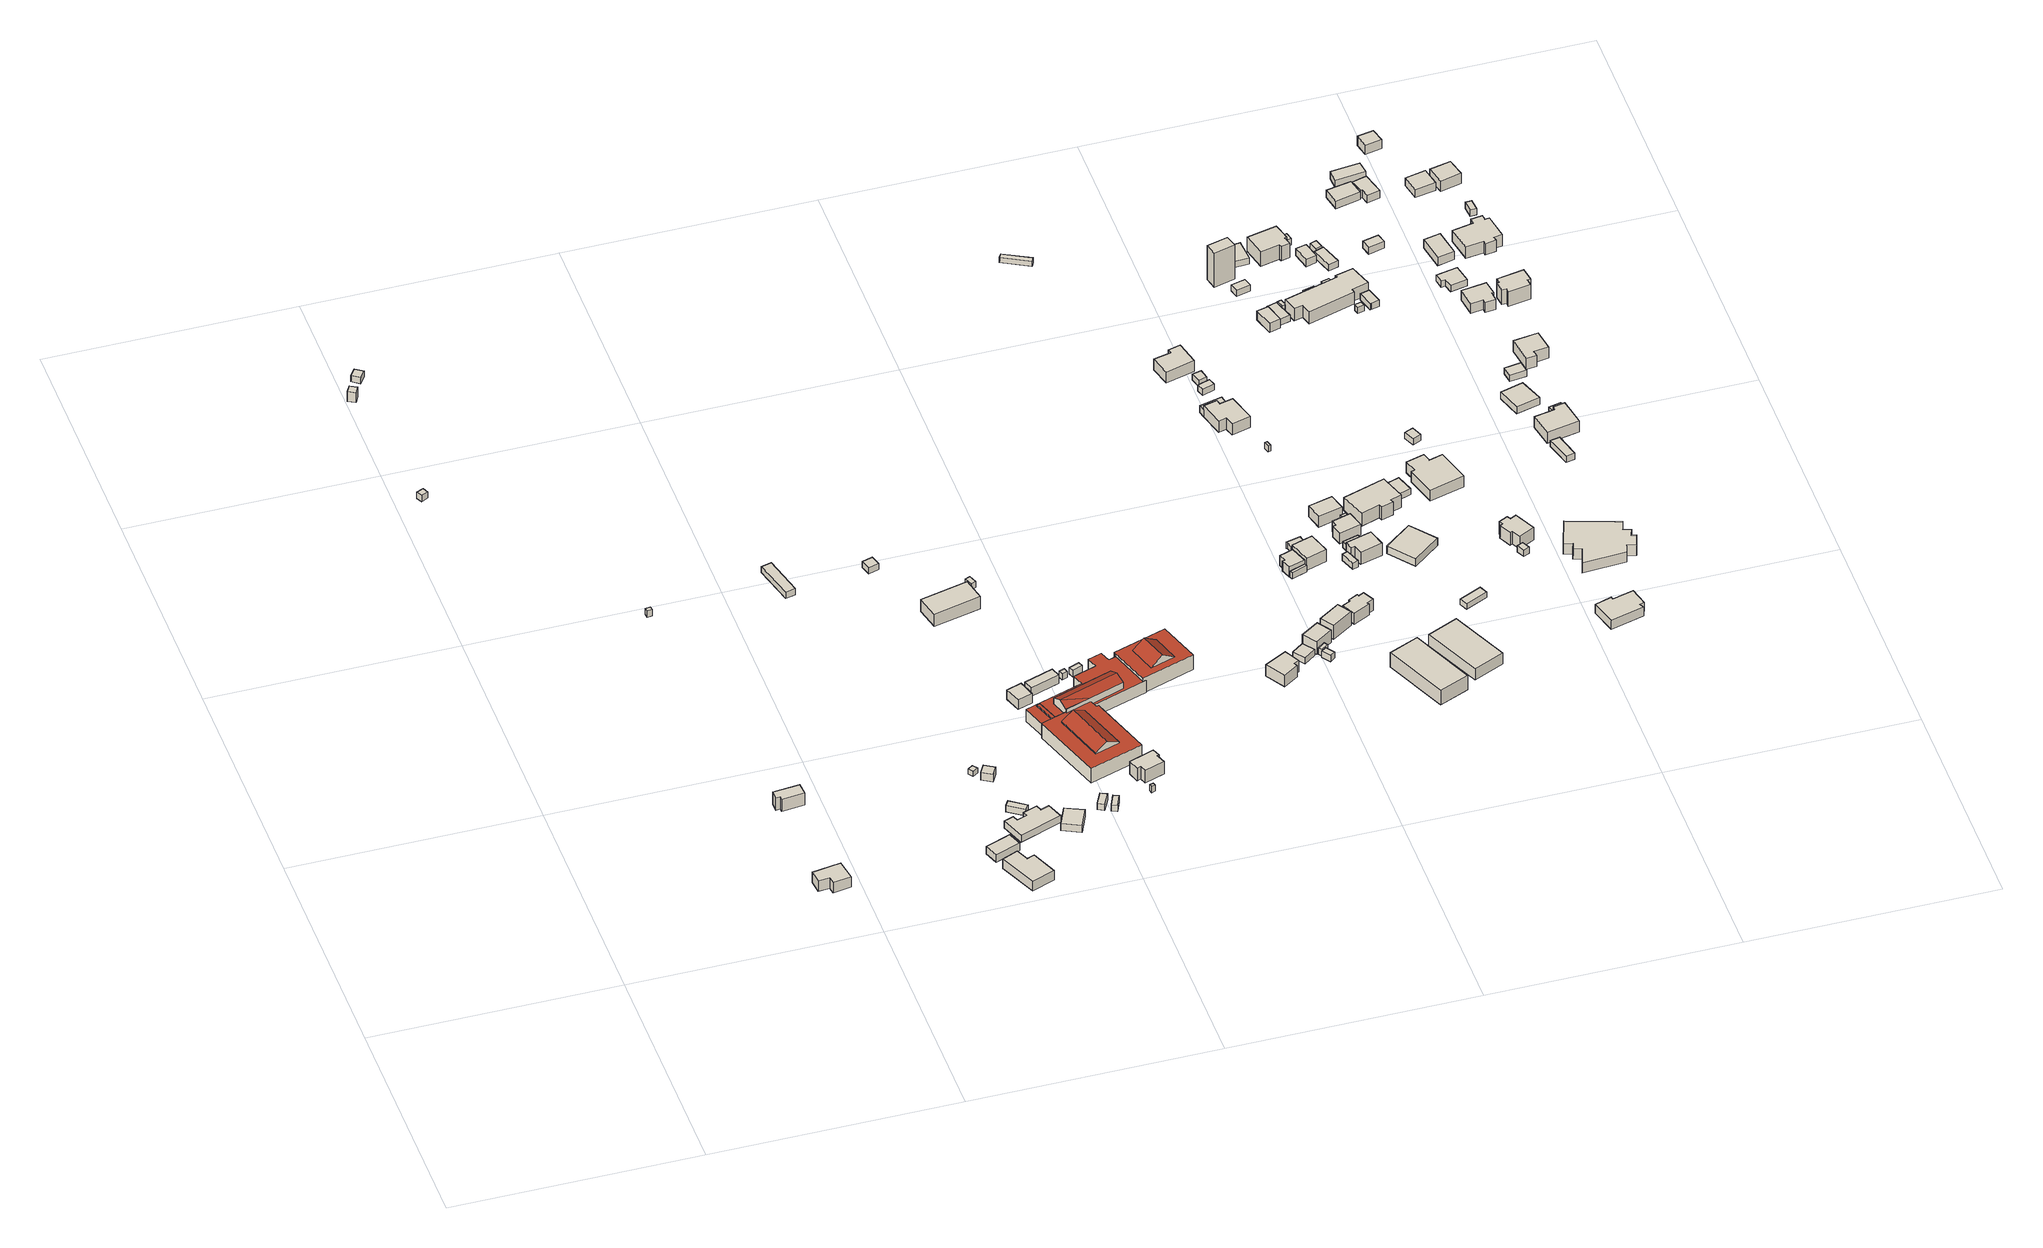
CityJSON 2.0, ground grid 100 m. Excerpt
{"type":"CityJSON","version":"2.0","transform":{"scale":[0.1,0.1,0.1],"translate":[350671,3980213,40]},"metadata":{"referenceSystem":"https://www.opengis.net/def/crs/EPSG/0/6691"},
"CityObjects":{
"building1":{"type":"Building","attributes":{"measuredHeight":3},"geometry":[{"type":"Solid","lod":"1","boundaries":[[[[0,1,2,3]],[[2,4,5,3]],[[1,6,4,2]],[[0,7,6,1]],[[3,5,7,0]],[[4,6,7,5]]]]}]},
"building2":{"type":"Building","attributes":{"measuredHeight":7.1},"geometry":[{"type":"Solid","lod":"1","boundaries":[[[[8,9,10,11,12,13]],[[12,14,15,13]],[[11,16,14,12]],[[10,17,16,11]],[[9,18,17,10]],[[8,19,18,9]],[[13,15,19,8]],[[14,16,17,18,19,15]]]]}]},
"building3":{"type":"Building","attributes":{"measuredHeight":4.9},"geometry":[{"type":"Solid","lod":"1","boundaries":[[[[20,21,22,23]],[[22,24,25,23]],[[21,26,24,22]],[[20,27,26,21]],[[23,25,27,20]],[[24,26,27,25]]]]}]},
"building4":{"type":"Building","attributes":{"measuredHeight":7},"geometry":[{"type":"Solid","lod":"1","boundaries":[[[[28,29,30,31,32,33]],[[32,34,35,33]],[[31,36,34,32]],[[30,37,36,31]],[[29,38,37,30]],[[28,39,38,29]],[[33,35,39,28]],[[34,36,37,38,39,35]]]]}]},
"building5":{"type":"Building","attributes":{"measuredHeight":3},"geometry":[{"type":"Solid","lod":"1","boundaries":[[[[40,41,42,43]],[[42,44,45,43]],[[41,46,44,42]],[[40,47,46,41]],[[43,45,47,40]],[[44,46,47,45]]]]}]},
"building6":{"type":"Building","attributes":{"measuredHeight":3},"geometry":[{"type":"Solid","lod":"1","boundaries":[[[[48,49,50,51]],[[50,52,53,51]],[[49,54,52,50]],[[48,55,54,49]],[[51,53,55,48]],[[52,54,55,53]]]]}]},
"building7":{"type":"Building","attributes":{"measuredHeight":4.5},"geometry":[{"type":"Solid","lod":"1","boundaries":[[[[56,57,58,59]],[[58,60,61,59]],[[57,62,60,58]],[[56,63,62,57]],[[59,61,63,56]],[[60,62,63,61]]]]}]},
"building8":{"type":"Building","attributes":{"measuredHeight":6.3},"geometry":[{"type":"Solid","lod":"1","boundaries":[[[[64,65,66,67,68,69]],[[68,70,71,69]],[[67,72,70,68]],[[66,73,72,67]],[[65,74,73,66]],[[64,75,74,65]],[[69,71,75,64]],[[70,72,73,74,75,71]]]]}]},
"building9":{"type":"Building","attributes":{"measuredHeight":2.6},"geometry":[{"type":"Solid","lod":"1","boundaries":[[[[76,77,78,79]],[[78,80,81,79]],[[77,82,80,78]],[[76,83,82,77]],[[79,81,83,76]],[[80,82,83,81]]]]}]},
"building10":{"type":"Building","attributes":{"measuredHeight":3},"geometry":[{"type":"Solid","lod":"1","boundaries":[[[[84,85,86,87]],[[86,88,89,87]],[[85,90,88,86]],[[84,91,90,85]],[[87,89,91,84]],[[88,90,91,89]]]]}]},
"building11":{"type":"Building","attributes":{"measuredHeight":4.1},"geometry":[{"type":"Solid","lod":"1","boundaries":[[[[92,93,94,95,96,97,98,99,100,101]],[[100,102,103,101]],[[99,104,102,100]],[[98,105,104,99]],[[97,106,105,98]],[[96,107,106,97]],[[95,108,107,96]],[[94,109,108,95]],[[93,110,109,94]],[[92,111,110,93]],[[101,103,111,92]],[[102,104,105,106,107,108,109,110,111,103]]]]}]},
"building12":{"type":"Building","attributes":{"measuredHeight":3},"geometry":[{"type":"Solid","lod":"1","boundaries":[[[[112,113,114,115]],[[114,116,117,115]],[[113,118,116,114]],[[112,119,118,113]],[[115,117,119,112]],[[116,118,119,117]]]]}]},
"building13":{"type":"Building","attributes":{"measuredHeight":3.8},"geometry":[{"type":"Solid","lod":"1","boundaries":[[[[120,121,122,123]],[[122,124,125,123]],[[121,126,124,122]],[[120,127,126,121]],[[123,125,127,120]],[[124,126,127,125]]]]}]},
"building14":{"type":"Building","attributes":{"measuredHeight":3.5},"geometry":[{"type":"Solid","lod":"1","boundaries":[[[[128,129,130,131]],[[130,132,133,131]],[[129,134,132,130]],[[128,135,134,129]],[[131,133,135,128]],[[132,134,135,133]]]]}]},
"building15":{"type":"Building","attributes":{"measuredHeight":3},"geometry":[{"type":"Solid","lod":"1","boundaries":[[[[136,137,138,139]],[[138,140,141,139]],[[137,142,140,138]],[[136,143,142,137]],[[139,141,143,136]],[[140,142,143,141]]]]}]},
"building16":{"type":"Building","attributes":{"measuredHeight":3},"geometry":[{"type":"Solid","lod":"1","boundaries":[[[[144,145,146,147]],[[146,148,149,147]],[[145,150,148,146]],[[144,151,150,145]],[[147,149,151,144]],[[148,150,151,149]]]]}]},
"building17":{"type":"Building","attributes":{"measuredHeight":3},"geometry":[{"type":"Solid","lod":"1","boundaries":[[[[152,153,154,155]],[[154,156,157,155]],[[153,158,156,154]],[[152,159,158,153]],[[155,157,159,152]],[[156,158,159,157]]]]}]},
"building18":{"type":"Building","attributes":{"measuredHeight":4.5},"geometry":[{"type":"Solid","lod":"1","boundaries":[[[[160,161,162,163]],[[162,164,165,163]],[[161,166,164,162]],[[160,167,166,161]],[[163,165,167,160]],[[164,166,167,165]]]]}]},
"building19":{"type":"Building","attributes":{"measuredHeight":8},"geometry":[{"type":"Solid","lod":"1","boundaries":[[[[168,169,170,171]],[[170,172,173,171]],[[169,174,172,170]],[[168,175,174,169]],[[171,173,175,168]],[[172,174,175,173]]]]}]},
"building20":{"type":"Building","attributes":{"measuredHeight":4.3},"geometry":[{"type":"Solid","lod":"1","boundaries":[[[[176,177,178,179]],[[178,180,181,179]],[[177,182,180,178]],[[176,183,182,177]],[[179,181,183,176]],[[180,182,183,181]]]]}]},
"building21":{"type":"Building","attributes":{"measuredHeight":3},"geometry":[{"type":"Solid","lod":"1","boundaries":[[[[184,185,186,187]],[[186,188,189,187]],[[185,190,188,186]],[[184,191,190,185]],[[187,189,191,184]],[[188,190,191,189]]]]}]},
"building22":{"type":"Building","attributes":{"measuredHeight":7.4},"geometry":[{"type":"Solid","lod":"1","boundaries":[[[[192,193,194,195,196,197,198,199]],[[198,200,201,199]],[[197,202,200,198]],[[196,203,202,197]],[[195,204,203,196]],[[194,205,204,195]],[[193,206,205,194]],[[192,207,206,193]],[[199,201,207,192]],[[200,202,203,204,205,206,207,201]]]]}]},
"building23":{"type":"Building","attributes":{"measuredHeight":3},"geometry":[{"type":"Solid","lod":"1","boundaries":[[[[208,209,210,211]],[[210,212,213,211]],[[209,214,212,210]],[[208,215,214,209]],[[211,213,215,208]],[[212,214,215,213]]]]}]},
"building24":{"type":"Building","attributes":{"measuredHeight":3},"geometry":[{"type":"Solid","lod":"1","boundaries":[[[[216,217,218,219]],[[218,220,221,219]],[[217,222,220,218]],[[216,223,222,217]],[[219,221,223,216]],[[220,222,223,221]]]]}]},
"building25":{"type":"Building","attributes":{"name":"歴史民俗資料館","measuredHeight":10.7},"geometry":[{"type":"Solid","lod":"2","boundaries":[[[[224,225,226,227,228,229,230,231,232,233,234,235,236,237,238,239,240,241,242,243]],[[244,245,246]],[[247,248,245,244]],[[249,250,245,248]],[[244,246,251]],[[252,253,254,255,256,257,258,259,260,261],[262,263,264,265]],[[266,267,268,269]],[[270,267,266,271]],[[272,273,274,275],[276,277,278,279]],[[280,281,279,278]],[[276,281,280,277]],[[282,283,284,285]],[[286,287,288,289,290,291,292,293,294,295,296,297,298,299,300,301,302,303,304,305,306,307]],[[246,245,250,287,286,258]],[[247,244,251,257,256,290,289]],[[269,268,265,264]],[[263,271,266,269,264]],[[239,238,261,260]],[[238,237,252,261]],[[276,279,281]],[[273,295,294,274]],[[274,294,293,232,231,275]],[[304,283,282,305]],[[234,233,292,291]],[[225,224,299,298]],[[243,242,301,300]],[[241,240,303,302]],[[246,258,257,251]],[[289,288,249,248,247]],[[287,250,249,288]],[[270,271,263,262]],[[265,268,267,270,262]],[[236,235,254,253]],[[234,291,255,254,235]],[[290,256,255,291]],[[304,303,259,258,286,307,284,283]],[[240,239,260,259,303]],[[237,236,253,252]],[[278,277,280]],[[228,295,273,229]],[[231,230,272,275]],[[230,229,273,272]],[[306,285,284,307]],[[305,282,285,306]],[[233,232,293,292]],[[228,227,296,295]],[[227,226,297,296]],[[226,225,298,297]],[[224,243,300,299]],[[242,241,302,301]]]],"semantics":{"surfaces":[{"type":"GroundSurface"},{"type":"RoofSurface"},{"type":"WallSurface"}],"values":[[0,1,1,1,1,1,1,1,1,1,1,1,1,2,2,2,2,2,2,2,2,2,2,2,2,2,2,2,2,2,2,2,2,2,2,2,2,2,2,2,2,2,2,2,2,2,2,2,2,2]]}}]},
"building26":{"type":"Building","attributes":{"measuredHeight":3},"geometry":[{"type":"Solid","lod":"1","boundaries":[[[[308,309,310,311]],[[310,312,313,311]],[[309,314,312,310]],[[308,315,314,309]],[[311,313,315,308]],[[312,314,315,313]]]]}]},
"building27":{"type":"Building","attributes":{"measuredHeight":7.8},"geometry":[{"type":"Solid","lod":"1","boundaries":[[[[316,317,318,319,320,321]],[[320,322,323,321]],[[319,324,322,320]],[[318,325,324,319]],[[317,326,325,318]],[[316,327,326,317]],[[321,323,327,316]],[[322,324,325,326,327,323]]]]}]},
"building28":{"type":"Building","attributes":{"measuredHeight":3},"geometry":[{"type":"Solid","lod":"1","boundaries":[[[[328,329,330,331]],[[330,332,333,331]],[[329,334,332,330]],[[328,335,334,329]],[[331,333,335,328]],[[332,334,335,333]]]]}]},
"building29":{"type":"Building","attributes":{"measuredHeight":3},"geometry":[{"type":"Solid","lod":"1","boundaries":[[[[336,337,338,339]],[[338,340,341,339]],[[337,342,340,338]],[[336,343,342,337]],[[339,341,343,336]],[[340,342,343,341]]]]}]},
"building30":{"type":"Building","attributes":{"measuredHeight":3},"geometry":[{"type":"Solid","lod":"1","boundaries":[[[[344,345,346,347]],[[346,348,349,347]],[[345,350,348,346]],[[344,351,350,345]],[[347,349,351,344]],[[348,350,351,349]]]]}]},
"building31":{"type":"Building","attributes":{"measuredHeight":7.7},"geometry":[{"type":"Solid","lod":"1","boundaries":[[[[352,353,354,355]],[[354,356,357,355]],[[353,358,356,354]],[[352,359,358,353]],[[355,357,359,352]],[[356,358,359,357]]]]}]},
"building32":{"type":"Building","attributes":{"measuredHeight":7.8},"geometry":[{"type":"Solid","lod":"1","boundaries":[[[[360,361,362,363]],[[362,364,365,363]],[[361,366,364,362]],[[360,367,366,361]],[[363,365,367,360]],[[364,366,367,365]]]]}]},
"building33":{"type":"Building","attributes":{"measuredHeight":3},"geometry":[{"type":"Solid","lod":"1","boundaries":[[[[368,369,370,371]],[[370,372,373,371]],[[369,374,372,370]],[[368,375,374,369]],[[371,373,375,368]],[[372,374,375,373]]]]}]},
"building34":{"type":"Building","attributes":{"measuredHeight":6},"geometry":[{"type":"Solid","lod":"1","boundaries":[[[[376,377,378,379,380,381]],[[380,382,383,381]],[[379,384,382,380]],[[378,385,384,379]],[[377,386,385,378]],[[376,387,386,377]],[[381,383,387,376]],[[382,384,385,386,387,383]]]]}]},
"building35":{"type":"Building","attributes":{"measuredHeight":7.3},"geometry":[{"type":"Solid","lod":"1","boundaries":[[[[388,389,390,391,392,393,394,395,396,397]],[[396,398,399,397]],[[395,400,398,396]],[[394,401,400,395]],[[393,402,401,394]],[[392,403,402,393]],[[391,404,403,392]],[[390,405,404,391]],[[389,406,405,390]],[[388,407,406,389]],[[397,399,407,388]],[[398,400,401,402,403,404,405,406,407,399]]]]}]},
"building36":{"type":"Building","attributes":{"measuredHeight":9},"geometry":[{"type":"Solid","lod":"1","boundaries":[[[[408,409,410,411]],[[410,412,413,411]],[[409,414,412,410]],[[408,415,414,409]],[[411,413,415,408]],[[412,414,415,413]]]]}]},
"building37":{"type":"Building","attributes":{"measuredHeight":3},"geometry":[{"type":"Solid","lod":"1","boundaries":[[[[416,417,418,419,420]],[[419,421,422,420]],[[418,423,421,419]],[[417,424,423,418]],[[416,425,424,417]],[[420,422,425,416]],[[421,423,424,425,422]]]]}]},
"building38":{"type":"Building","attributes":{"measuredHeight":7.5},"geometry":[{"type":"Solid","lod":"1","boundaries":[[[[426,427,428,429]],[[428,430,431,429]],[[427,432,430,428]],[[426,433,432,427]],[[429,431,433,426]],[[430,432,433,431]]]]}]},
"building39":{"type":"Building","attributes":{"measuredHeight":2.5},"geometry":[{"type":"Solid","lod":"1","boundaries":[[[[434,435,436,437]],[[436,438,439,437]],[[435,440,438,436]],[[434,441,440,435]],[[437,439,441,434]],[[438,440,441,439]]]]}]},
"building40":{"type":"Building","attributes":{"measuredHeight":3},"geometry":[{"type":"Solid","lod":"1","boundaries":[[[[442,443,444,445]],[[444,446,447,445]],[[443,448,446,444]],[[442,449,448,443]],[[445,447,449,442]],[[446,448,449,447]]]]}]},
"building41":{"type":"Building","attributes":{"measuredHeight":5.4},"geometry":[{"type":"Solid","lod":"1","boundaries":[[[[450,451,452,453]],[[452,454,455,453]],[[451,456,454,452]],[[450,457,456,451]],[[453,455,457,450]],[[454,456,457,455]]]]}]},
"building42":{"type":"Building","attributes":{"measuredHeight":3},"geometry":[{"type":"Solid","lod":"1","boundaries":[[[[458,459,460,461]],[[460,462,463,461]],[[459,464,462,460]],[[458,465,464,459]],[[461,463,465,458]],[[462,464,465,463]]]]}]},
"building43":{"type":"Building","attributes":{"measuredHeight":3.7},"geometry":[{"type":"Solid","lod":"1","boundaries":[[[[466,467,468,469,470]],[[469,471,472,470]],[[468,473,471,469]],[[467,474,473,468]],[[466,475,474,467]],[[470,472,475,466]],[[471,473,474,475,472]]]]}]},
"building44":{"type":"Building","attributes":{"measuredHeight":7.4},"geometry":[{"type":"Solid","lod":"1","boundaries":[[[[476,477,478,479,480,481]],[[480,482,483,481]],[[479,484,482,480]],[[478,485,484,479]],[[477,486,485,478]],[[476,487,486,477]],[[481,483,487,476]],[[482,484,485,486,487,483]]]]}]},
"building45":{"type":"Building","attributes":{"measuredHeight":7.1},"geometry":[{"type":"Solid","lod":"1","boundaries":[[[[488,489,490,491]],[[490,492,493,491]],[[489,494,492,490]],[[488,495,494,489]],[[491,493,495,488]],[[492,494,495,493]]]]}]},
"building46":{"type":"Building","attributes":{"measuredHeight":7.2},"geometry":[{"type":"Solid","lod":"1","boundaries":[[[[467,496,497,498,499,500,501,468]],[[501,502,503,468]],[[500,504,502,501]],[[499,505,504,500]],[[498,506,505,499]],[[497,507,506,498]],[[496,508,507,497]],[[467,509,508,496]],[[468,503,509,467]],[[502,504,505,506,507,508,509,503]]]]}]},
"building47":{"type":"Building","attributes":{"measuredHeight":7.4},"geometry":[{"type":"Solid","lod":"1","boundaries":[[[[510,511,512,513,514,515]],[[514,516,517,515]],[[513,518,516,514]],[[512,519,518,513]],[[511,520,519,512]],[[510,521,520,511]],[[515,517,521,510]],[[516,518,519,520,521,517]]]]}]},
"building48":{"type":"Building","attributes":{"measuredHeight":7.2},"geometry":[{"type":"Solid","lod":"1","boundaries":[[[[522,523,524,525,526,527]],[[526,528,529,527]],[[525,530,528,526]],[[524,531,530,525]],[[523,532,531,524]],[[522,533,532,523]],[[527,529,533,522]],[[528,530,531,532,533,529]]]]}]},
"building49":{"type":"Building","attributes":{"measuredHeight":3},"geometry":[{"type":"Solid","lod":"1","boundaries":[[[[534,535,536,537]],[[536,538,539,537]],[[535,540,538,536]],[[534,541,540,535]],[[537,539,541,534]],[[538,540,541,539]]]]}]},
"building50":{"type":"Building","attributes":{"measuredHeight":3},"geometry":[{"type":"Solid","lod":"1","boundaries":[[[[542,543,544,545]],[[544,546,547,545]],[[543,548,546,544]],[[542,549,548,543]],[[545,547,549,542]],[[546,548,549,547]]]]}]},
"building51":{"type":"Building","attributes":{"measuredHeight":3},"geometry":[{"type":"Solid","lod":"1","boundaries":[[[[550,551,552,553]],[[552,554,555,553]],[[551,556,554,552]],[[550,557,556,551]],[[553,555,557,550]],[[554,556,557,555]]]]}]},
"building52":{"type":"Building","attributes":{"measuredHeight":3},"geometry":[{"type":"Solid","lod":"1","boundaries":[[[[558,559,560,561]],[[560,562,563,561]],[[559,564,562,560]],[[558,565,564,559]],[[561,563,565,558]],[[562,564,565,563]]]]}]},
"building53":{"type":"Building","attributes":{"measuredHeight":4.3},"geometry":[{"type":"Solid","lod":"1","boundaries":[[[[566,567,568,569]],[[568,570,571,569]],[[567,572,570,568]],[[566,573,572,567]],[[569,571,573,566]],[[570,572,573,571]]]]}]},
"building54":{"type":"Building","attributes":{"measuredHeight":8.8},"geometry":[{"type":"Solid","lod":"1","boundaries":[[[[574,575,576,577,578,579,580,581]],[[580,582,583,581]],[[579,584,582,580]],[[578,585,584,579]],[[577,586,585,578]],[[576,587,586,577]],[[575,588,587,576]],[[574,589,588,575]],[[581,583,589,574]],[[582,584,585,586,587,588,589,583]]]]}]},
"building55":{"type":"Building","attributes":{"measuredHeight":2.7},"geometry":[{"type":"Solid","lod":"1","boundaries":[[[[590,591,592,593]],[[592,594,595,593]],[[591,596,594,592]],[[590,597,596,591]],[[593,595,597,590]],[[594,596,597,595]]]]}]},
"building56":{"type":"Building","attributes":{"measuredHeight":2.8},"geometry":[{"type":"Solid","lod":"1","boundaries":[[[[598,599,600,601]],[[600,602,603,601]],[[599,604,602,600]],[[598,605,604,599]],[[601,603,605,598]],[[602,604,605,603]]]]}]},
"building57":{"type":"Building","attributes":{"measuredHeight":17.9},"geometry":[{"type":"Solid","lod":"1","boundaries":[[[[606,607,608,609]],[[608,610,611,609]],[[607,612,610,608]],[[606,613,612,607]],[[609,611,613,606]],[[610,612,613,611]]]]}]},
"building58":{"type":"Building","attributes":{"measuredHeight":6.1},"geometry":[{"type":"Solid","lod":"1","boundaries":[[[[614,615,616,617]],[[616,618,619,617]],[[615,620,618,616]],[[614,621,620,615]],[[617,619,621,614]],[[618,620,621,619]]]]}]},
"building59":{"type":"Building","attributes":{"measuredHeight":7.3},"geometry":[{"type":"Solid","lod":"1","boundaries":[[[[622,623,624,625,626,627,628,629]],[[628,630,631,629]],[[627,632,630,628]],[[626,633,632,627]],[[625,634,633,626]],[[624,635,634,625]],[[623,636,635,624]],[[622,637,636,623]],[[629,631,637,622]],[[630,632,633,634,635,636,637,631]]]]}]},
"building60":{"type":"Building","attributes":{"measuredHeight":3},"geometry":[{"type":"Solid","lod":"1","boundaries":[[[[638,639,640,641]],[[640,642,643,641]],[[639,644,642,640]],[[638,645,644,639]],[[641,643,645,638]],[[642,644,645,643]]]]}]},
"building61":{"type":"Building","attributes":{"measuredHeight":3},"geometry":[{"type":"Solid","lod":"1","boundaries":[[[[646,647,648,649]],[[648,650,651,649]],[[647,652,650,648]],[[646,653,652,647]],[[649,651,653,646]],[[650,652,653,651]]]]}]},
"building62":{"type":"Building","attributes":{"measuredHeight":3},"geometry":[{"type":"Solid","lod":"1","boundaries":[[[[654,655,656,657]],[[656,658,659,657]],[[655,660,658,656]],[[654,661,660,655]],[[657,659,661,654]],[[658,660,661,659]]]]}]},
"building63":{"type":"Building","attributes":{"measuredHeight":3},"geometry":[{"type":"Solid","lod":"1","boundaries":[[[[662,663,664,665]],[[664,666,667,665]],[[663,668,666,664]],[[662,669,668,663]],[[665,667,669,662]],[[666,668,669,667]]]]}]},
"building64":{"type":"Building","attributes":{"measuredHeight":7.4},"geometry":[{"type":"Solid","lod":"1","boundaries":[[[[670,671,672,673,674,675,676,677,678,679]],[[678,680,681,679]],[[677,682,680,678]],[[676,683,682,677]],[[675,684,683,676]],[[674,685,684,675]],[[673,686,685,674]],[[672,687,686,673]],[[671,688,687,672]],[[670,689,688,671]],[[679,681,689,670]],[[680,682,683,684,685,686,687,688,689,681]]]]}]},
"building65":{"type":"Building","attributes":{"measuredHeight":3},"geometry":[{"type":"Solid","lod":"1","boundaries":[[[[690,691,692,693]],[[692,694,695,693]],[[691,696,694,692]],[[690,697,696,691]],[[693,695,697,690]],[[694,696,697,695]]]]}]},
"building66":{"type":"Building","attributes":{"measuredHeight":3},"geometry":[{"type":"Solid","lod":"1","boundaries":[[[[698,699,700,701]],[[700,702,703,701]],[[699,704,702,700]],[[698,705,704,699]],[[701,703,705,698]],[[702,704,705,703]]]]}]},
"building67":{"type":"Building","attributes":{"measuredHeight":5.7},"geometry":[{"type":"Solid","lod":"1","boundaries":[[[[706,707,708,709,710,711,712,713]],[[712,714,715,713]],[[711,716,714,712]],[[710,717,716,711]],[[709,718,717,710]],[[708,719,718,709]],[[707,720,719,708]],[[706,721,720,707]],[[713,715,721,706]],[[714,716,717,718,719,720,721,715]]]]}]},
"building68":{"type":"Building","attributes":{"measuredHeight":3.2},"geometry":[{"type":"Solid","lod":"1","boundaries":[[[[722,723,724,725]],[[724,726,727,725]],[[723,728,726,724]],[[722,729,728,723]],[[725,727,729,722]],[[726,728,729,727]]]]}]},
"building69":{"type":"Building","attributes":{"measuredHeight":8.3},"geometry":[{"type":"Solid","lod":"1","boundaries":[[[[730,731,732,733,734,735,736,737]],[[736,738,739,737]],[[735,740,738,736]],[[734,741,740,735]],[[733,742,741,734]],[[732,743,742,733]],[[731,744,743,732]],[[730,745,744,731]],[[737,739,745,730]],[[738,740,741,742,743,744,745,739]]]]}]},
"building70":{"type":"Building","attributes":{"measuredHeight":7.5},"geometry":[{"type":"Solid","lod":"1","boundaries":[[[[746,747,748,749,750,751,752,753,754,755]],[[754,756,757,755]],[[753,758,756,754]],[[752,759,758,753]],[[751,760,759,752]],[[750,761,760,751]],[[749,762,761,750]],[[748,763,762,749]],[[747,764,763,748]],[[746,765,764,747]],[[755,757,765,746]],[[756,758,759,760,761,762,763,764,765,757]]]]}]},
"building71":{"type":"Building","attributes":{"measuredHeight":3.8},"geometry":[{"type":"Solid","lod":"1","boundaries":[[[[766,767,768,769]],[[768,770,771,769]],[[767,772,770,768]],[[766,773,772,767]],[[769,771,773,766]],[[770,772,773,771]]]]}]},
"building72":{"type":"Building","attributes":{"measuredHeight":6.1},"geometry":[{"type":"Solid","lod":"1","boundaries":[[[[774,775,776,777,778,779,780,781,782,783,784,785,786,787]],[[786,788,789,787]],[[785,790,788,786]],[[784,791,790,785]],[[783,792,791,784]],[[782,793,792,783]],[[781,794,793,782]],[[780,795,794,781]],[[779,796,795,780]],[[778,797,796,779]],[[777,798,797,778]],[[776,799,798,777]],[[775,800,799,776]],[[774,801,800,775]],[[787,789,801,774]],[[788,790,791,792,793,794,795,796,797,798,799,800,801,789]]]]}]},
"building73":{"type":"Building","attributes":{"measuredHeight":3},"geometry":[{"type":"Solid","lod":"1","boundaries":[[[[802,803,804,805]],[[804,806,807,805]],[[803,808,806,804]],[[802,809,808,803]],[[805,807,809,802]],[[806,808,809,807]]]]}]},
"building74":{"type":"Building","attributes":{"measuredHeight":3},"geometry":[{"type":"Solid","lod":"1","boundaries":[[[[810,811,812,813]],[[812,814,815,813]],[[811,816,814,812]],[[810,817,816,811]],[[813,815,817,810]],[[814,816,817,815]]]]}]},
"building75":{"type":"Building","attributes":{"measuredHeight":3.6},"geometry":[{"type":"Solid","lod":"1","boundaries":[[[[818,819,820,821]],[[820,822,823,821]],[[819,824,822,820]],[[818,825,824,819]],[[821,823,825,818]],[[822,824,825,823]]]]}]},
"building76":{"type":"Building","attributes":{"measuredHeight":3},"geometry":[{"type":"Solid","lod":"1","boundaries":[[[[826,827,828,829]],[[828,830,831,829]],[[827,832,830,828]],[[826,833,832,827]],[[829,831,833,826]],[[830,832,833,831]]]]}]},
"building77":{"type":"Building","attributes":{"measuredHeight":3},"geometry":[{"type":"Solid","lod":"1","boundaries":[[[[834,835,836,837,838]],[[837,839,840,838]],[[836,841,839,837]],[[835,842,841,836]],[[834,843,842,835]],[[838,840,843,834]],[[839,841,842,843,840]]]]}]},
"building78":{"type":"Building","attributes":{"measuredHeight":3},"geometry":[{"type":"Solid","lod":"1","boundaries":[[[[844,845,846,847]],[[846,848,849,847]],[[845,850,848,846]],[[844,851,850,845]],[[847,849,851,844]],[[848,850,851,849]]]]}]},
"building79":{"type":"Building","attributes":{"measuredHeight":3},"geometry":[{"type":"Solid","lod":"1","boundaries":[[[[852,853,854,855]],[[854,856,857,855]],[[853,858,856,854]],[[852,859,858,853]],[[855,857,859,852]],[[856,858,859,857]]]]}]},
"building80":{"type":"Building","attributes":{"measuredHeight":3.9},"geometry":[{"type":"Solid","lod":"1","boundaries":[[[[860,861,862,863]],[[862,864,865,863]],[[861,866,864,862]],[[860,867,866,861]],[[863,865,867,860]],[[864,866,867,865]]]]}]},
"building81":{"type":"Building","attributes":{"measuredHeight":7.6},"geometry":[{"type":"Solid","lod":"1","boundaries":[[[[868,869,870,871,872,873]],[[872,874,875,873]],[[871,876,874,872]],[[870,877,876,871]],[[869,878,877,870]],[[868,879,878,869]],[[873,875,879,868]],[[874,876,877,878,879,875]]]]}]},
"building82":{"type":"Building","attributes":{"measuredHeight":3.2},"geometry":[{"type":"Solid","lod":"1","boundaries":[[[[880,881,882,883]],[[882,884,885,883]],[[881,886,884,882]],[[880,887,886,881]],[[883,885,887,880]],[[884,886,887,885]]]]}]},
"building83":{"type":"Building","attributes":{"measuredHeight":3},"geometry":[{"type":"Solid","lod":"1","boundaries":[[[[888,889,890,891]],[[890,892,893,891]],[[889,894,892,890]],[[888,895,894,889]],[[891,893,895,888]],[[892,894,895,893]]]]}]},
"building84":{"type":"Building","attributes":{"measuredHeight":3},"geometry":[{"type":"Solid","lod":"1","boundaries":[[[[896,897,898,899]],[[898,900,901,899]],[[897,902,900,898]],[[896,903,902,897]],[[899,901,903,896]],[[900,902,903,901]]]]}]},
"building85":{"type":"Building","attributes":{"measuredHeight":4.2},"geometry":[{"type":"Solid","lod":"1","boundaries":[[[[904,905,906,907]],[[906,908,909,907]],[[905,910,908,906]],[[904,911,910,905]],[[907,909,911,904]],[[908,910,911,909]]]]}]},
"building86":{"type":"Building","attributes":{"measuredHeight":3},"geometry":[{"type":"Solid","lod":"1","boundaries":[[[[912,913,914,915,916,917]],[[916,918,919,917]],[[915,920,918,916]],[[914,921,920,915]],[[913,922,921,914]],[[912,923,922,913]],[[917,919,923,912]],[[918,920,921,922,923,919]]]]}]},
"building87":{"type":"Building","attributes":{"measuredHeight":7.1},"geometry":[{"type":"Solid","lod":"1","boundaries":[[[[924,925,926,927,928,929]],[[928,930,931,929]],[[927,932,930,928]],[[926,933,932,927]],[[925,934,933,926]],[[924,935,934,925]],[[929,931,935,924]],[[930,932,933,934,935,931]]]]}]},
"building88":{"type":"Building","attributes":{"measuredHeight":4.1},"geometry":[{"type":"Solid","lod":"1","boundaries":[[[[936,937,938,939]],[[938,940,941,939]],[[937,942,940,938]],[[936,943,942,937]],[[939,941,943,936]],[[940,942,943,941]]]]}]},
"building89":{"type":"Building","attributes":{"measuredHeight":6.9},"geometry":[{"type":"Solid","lod":"1","boundaries":[[[[944,945,946,947,948,949,950,951]],[[950,952,953,951]],[[949,954,952,950]],[[948,955,954,949]],[[947,956,955,948]],[[946,957,956,947]],[[945,958,957,946]],[[944,959,958,945]],[[951,953,959,944]],[[952,954,955,956,957,958,959,953]]]]}]},
"building90":{"type":"Building","attributes":{"measuredHeight":4.4},"geometry":[{"type":"Solid","lod":"1","boundaries":[[[[960,961,962,963,964,965]],[[964,966,967,965]],[[963,968,966,964]],[[962,969,968,963]],[[961,970,969,962]],[[960,971,970,961]],[[965,967,971,960]],[[966,968,969,970,971,967]]]]}]},
"building91":{"type":"Building","attributes":{"measuredHeight":5},"geometry":[{"type":"Solid","lod":"1","boundaries":[[[[972,973,974,975]],[[974,976,977,975]],[[973,978,976,974]],[[972,979,978,973]],[[975,977,979,972]],[[976,978,979,977]]]]}]},
"building92":{"type":"Building","attributes":{"measuredHeight":8.4},"geometry":[{"type":"Solid","lod":"1","boundaries":[[[[980,981,982,983,984,985,986,987,988,989]],[[988,990,991,989]],[[987,992,990,988]],[[986,993,992,987]],[[985,994,993,986]],[[984,995,994,985]],[[983,996,995,984]],[[982,997,996,983]],[[981,998,997,982]],[[980,999,998,981]],[[989,991,999,980]],[[990,992,993,994,995,996,997,998,999,991]]]]}]},
"building93":{"type":"Building","attributes":{"measuredHeight":5.7},"geometry":[{"type":"Solid","lod":"1","boundaries":[[[[1000,1001,1002,1003]],[[1002,1004,1005,1003]],[[1001,1006,1004,1002]],[[1000,1007,1006,1001]],[[1003,1005,1007,1000]],[[1004,1006,1007,1005]]]]}]},
"building94":{"type":"Building","attributes":{"measuredHeight":4.7},"geometry":[{"type":"Solid","lod":"1","boundaries":[[[[1008,1009,1010,1011]],[[1010,1012,1013,1011]],[[1009,1014,1012,1010]],[[1008,1015,1014,1009]],[[1011,1013,1015,1008]],[[1012,1014,1015,1013]]]]}]},
"building95":{"type":"Building","attributes":{"measuredHeight":8.2},"geometry":[{"type":"Solid","lod":"1","boundaries":[[[[1016,1017,1018,1019,1020,1021,1022,1023,1024,1025,1026,1027]],[[1026,1028,1029,1027]],[[1025,1030,1028,1026]],[[1024,1031,1030,1025]],[[1023,1032,1031,1024]],[[1022,1033,1032,1023]],[[1021,1034,1033,1022]],[[1020,1035,1034,1021]],[[1019,1036,1035,1020]],[[1018,1037,1036,1019]],[[1017,1038,1037,1018]],[[1016,1039,1038,1017]],[[1027,1029,1039,1016]],[[1028,1030,1031,1032,1033,1034,1035,1036,1037,1038,1039,1029]]]]}]},
"building96":{"type":"Building","attributes":{"measuredHeight":3},"geometry":[{"type":"Solid","lod":"1","boundaries":[[[[1040,1041,1042,1043]],[[1042,1044,1045,1043]],[[1041,1046,1044,1042]],[[1040,1047,1046,1041]],[[1043,1045,1047,1040]],[[1044,1046,1047,1045]]]]}]},
"building97":{"type":"Building","attributes":{"measuredHeight":6.9},"geometry":[{"type":"Solid","lod":"1","boundaries":[[[[1048,1049,1050,1051]],[[1050,1052,1053,1051]],[[1049,1054,1052,1050]],[[1048,1055,1054,1049]],[[1051,1053,1055,1048]],[[1052,1054,1055,1053]]]]}]}
},
"vertices":[
[110,2833,24],[121,2809,24],[93,2796,24],[81,2820,24],[93,2796,54],[81,2820,54],[121,2809,54],[110,2833,54],
[870,212,53],[866,240,53],[820,237,53],[815,291,53],[930,310,53],[944,223,53],[930,310,103],[944,223,103],[815,291,103],[820,237,103],[866,240,103],[870,212,103],
[52,3450,5],[36,3421,5],[7,3437,5],[23,3466,5],[7,3437,53],[23,3466,53],[36,3421,53],[52,3450,53],
[808,758,51],[915,767,51],[919,716,51],[827,708,51],[826,723,51],[808,721,51],[826,723,110],[808,721,110],[827,708,110],[919,716,110],[915,767,110],[808,758,110],
[107,3549,5],[84,3517,5],[53,3539,5],[76,3571,5],[53,3539,35],[76,3571,35],[84,3517,35],[107,3549,35],
[704,1931,39],[706,1914,39],[686,1911,39],[683,1929,39],[686,1911,69],[683,1929,69],[706,1914,69],[704,1931,69],
[1597,236,52],[1495,198,52],[1474,255,52],[1576,293,52],[1474,255,88],[1576,293,88],[1495,198,88],[1597,236,88],
[1572,187,51],[1595,135,51],[1625,147,51],[1669,40,51],[1575,5,51],[1508,159,51],[1575,5,97],[1508,159,97],[1669,40,97],[1625,147,97],[1595,135,97],[1572,187,97],
[1566,719,50],[1580,699,50],[1559,685,50],[1545,705,50],[1559,685,75],[1545,705,75],[1580,699,75],[1566,719,75],
[1202,2033,41],[1243,1867,41],[1202,1857,41],[1161,2023,41],[1202,1857,71],[1161,2023,71],[1243,1867,71],[1202,2033,71],
[1616,279,51],[1581,375,51],[1620,389,51],[1628,366,51],[1669,381,51],[1662,399,51],[1720,420,51],[1729,395,51],[1764,408,51],[1788,341,51],[1764,408,85],[1788,341,85],[1729,395,85],[1720,420,85],[1662,399,85],[1669,381,85],[1628,366,85],[1620,389,85],[1581,375,85],[1616,279,85],
[1695,440,50],[1678,417,50],[1614,461,50],[1630,485,50],[1614,461,80],[1630,485,80],[1678,417,80],[1695,440,80],
[1641,671,50],[1619,634,50],[1579,658,50],[1600,695,50],[1579,658,88],[1600,695,88],[1619,634,88],[1641,671,88],
[1885,347,51],[1848,264,51],[1775,298,51],[1812,380,51],[1775,298,85],[1812,380,85],[1848,264,85],[1885,347,85],
[1992,413,50],[1964,358,50],[1938,372,50],[1966,426,50],[1938,372,80],[1966,426,80],[1964,358,80],[1992,413,80],
[2030,391,49],[2007,340,49],[1986,350,49],[2008,401,49],[1986,350,79],[2008,401,79],[2007,340,79],[2030,391,79],
[1566,1950,42],[1578,1909,42],[1535,1897,42],[1523,1938,42],[1535,1897,72],[1523,1938,72],[1578,1909,72],[1566,1950,72],
[1869,1087,47],[1890,1019,47],[1830,1000,47],[1808,1067,47],[1830,1000,93],[1808,1067,93],[1890,1019,93],[1869,1087,93],
[1846,1678,46],[1867,1583,46],[1676,1538,46],[1654,1633,46],[1676,1538,106],[1654,1633,106],[1867,1583,106],[1846,1678,106],
[2003,1132,48],[2016,1094,48],[1898,1054,48],[1885,1092,48],[1898,1054,90],[1885,1092,90],[2016,1094,90],[2003,1132,90],
[2170,419,51],[2174,406,51],[2158,401,51],[2154,415,51],[2158,401,81],[2154,415,81],[2174,406,81],[2170,419,81],
[2233,489,51],[2152,461,51],[2142,487,51],[2126,480,51],[2113,527,51],[2214,563,51],[2227,529,51],[2219,527,51],[2227,529,112],[2219,527,112],[2214,563,112],[2113,527,112],[2126,480,112],[2142,487,112],[2152,461,112],[2233,489,112],
[2051,1134,48],[2056,1117,48],[2034,1109,48],[2028,1126,48],[2034,1109,78],[2028,1126,78],[2056,1117,78],[2051,1134,78],
[1875,1737,44],[1888,1704,44],[1867,1696,44],[1854,1729,44],[1867,1696,74],[1854,1729,74],[1888,1704,74],[1875,1737,74],
[2156,1084,46],[2141,1129,46],[2197,1147,46],[2212,1103,46],[2242,1113,46],[2239,1122,46],[2456,1193,46],[2512,1022,46],[2309,955,46],[2310,952,46],[2078,875,46],[2086,851,46],[2095,854,46],[2180,596,46],[1964,525,46],[1866,821,46],[1874,824,46],[1839,929,46],[2077,1007,46],[2062,1053,46],[2075,885,134],[1958,888,153],[1969,855,134],[2215,933,134],[2202,971,153],[2190,1009,134],[1945,926,134],[1971,850,134],[2180,596,118],[2095,854,118],[2086,851,118],[2078,875,118],[2075,885,118],[1971,850,118],[1969,855,118],[1874,824,118],[1866,821,118],[1964,525,118],[2036,837,118],[2104,630,118],[2004,597,118],[1936,803,118],[2054,614,153],[1986,820,153],[1936,803,124],[2004,597,124],[2036,837,124],[2104,630,124],[2456,1193,118],[2239,1122,118],[2295,951,118],[2512,1022,118],[2344,999,118],[2307,1111,118],[2408,1144,118],[2444,1032,118],[2357,1128,153],[2394,1016,153],[1881,933,110],[1915,837,110],[1928,842,110],[1894,938,110],[1969,855,104],[1945,926,104],[2190,1009,104],[2215,933,104],[2075,885,104],[2078,875,104],[2310,952,104],[2309,955,104],[2295,951,104],[2242,1113,104],[2212,1103,104],[2197,1147,104],[2141,1129,104],[2156,1084,104],[2062,1053,104],[2077,1007,104],[1839,929,104],[1874,824,104],[1915,837,104],[1881,933,104],[1894,938,104],[1928,842,104],
[2112,1150,47],[2119,1130,47],[2076,1114,47],[2069,1134,47],[2076,1114,78],[2069,1134,78],[2119,1130,78],[2112,1150,78],
[2847,957,45],[2880,895,45],[2859,884,45],[2866,868,45],[2806,830,45],[2757,909,45],[2806,830,101],[2757,909,101],[2866,868,101],[2859,884,101],[2880,895,101],[2847,957,101],
[2930,1011,45],[2964,965,45],[2916,929,45],[2882,976,45],[2916,929,75],[2882,976,75],[2964,965,75],[2930,1011,75],
[3005,963,45],[3029,930,45],[3008,914,45],[2984,948,45],[3008,914,75],[2984,948,75],[3029,930,75],[3005,963,75],
[3007,990,46],[3017,977,46],[2988,955,46],[2978,967,46],[2988,955,76],[2978,967,76],[3017,977,76],[3007,990,76],
[3044,1018,44],[2972,970,44],[2935,1026,44],[3007,1074,44],[2935,1026,104],[3007,1074,104],[2972,970,104],[3044,1018,104],
[3022,1085,43],[3107,1142,43],[3142,1089,43],[3058,1032,43],[3142,1089,111],[3058,1032,111],[3107,1142,111],[3022,1085,111],
[3074,1441,40],[3078,1429,40],[3014,1407,40],[3010,1418,40],[3014,1407,70],[3010,1418,70],[3078,1429,70],[3074,1441,70],
[3049,1512,40],[3073,1442,40],[3008,1420,40],[2994,1461,40],[3004,1464,40],[2994,1493,40],[3004,1464,88],[2994,1493,88],[2994,1461,88],[3008,1420,88],[3073,1442,88],[3049,1512,88],
[3246,1147,42],[3219,1134,42],[3223,1126,42],[3156,1092,42],[3129,1147,42],[3162,1164,42],[3158,1171,42],[3198,1190,42],[3201,1182,42],[3223,1193,42],[3201,1182,96],[3223,1193,96],[3198,1190,96],[3158,1171,96],[3162,1164,96],[3129,1147,96],[3156,1092,96],[3223,1126,96],[3219,1134,96],[3246,1147,96],
[3327,867,51],[3440,607,51],[3320,555,51],[3207,814,51],[3320,555,121],[3207,814,121],[3440,607,121],[3327,867,121],
[3103,1593,39],[3111,1559,39],[3055,1547,39],[3049,1577,39],[3045,1579,39],[3049,1577,69],[3045,1579,69],[3055,1547,69],[3111,1559,69],[3103,1593,69],
[3164,1462,40],[3080,1436,40],[3052,1525,40],[3136,1551,40],[3052,1525,99],[3136,1551,99],[3080,1436,99],[3164,1462,99],
[2644,3409,21],[2634,3391,21],[2525,3448,21],[2535,3466,21],[2525,3448,46],[2535,3466,46],[2634,3391,46],[2644,3409,46],
[3245,1462,39],[3267,1400,39],[3244,1392,39],[3222,1453,39],[3244,1392,69],[3222,1453,69],[3267,1400,69],[3245,1462,69],
[3502,942,51],[3607,707,51],[3483,651,51],[3377,886,51],[3483,651,105],[3377,886,105],[3607,707,105],[3502,942,105],
[3308,1535,42],[3317,1503,42],[3253,1485,42],[3244,1517,42],[3253,1485,72],[3244,1517,72],[3317,1503,72],[3308,1535,72],
[3068,2400,37],[3033,2392,37],[2977,2378,37],[2971,2405,37],[3062,2428,37],[2971,2405,70],[3062,2428,70],[2977,2378,70],[3033,2392,70],[3068,2400,70],
[3369,1433,41],[3278,1407,41],[3268,1446,41],[3253,1442,41],[3244,1476,41],[3349,1506,41],[3244,1476,101],[3349,1506,101],[3253,1442,101],[3268,1446,101],[3278,1407,101],[3369,1433,101],
[3195,1655,40],[3177,1724,40],[3275,1749,40],[3293,1681,40],[3275,1749,92],[3293,1681,92],[3177,1724,92],[3195,1655,92],
[3037,2371,37],[3091,2384,37],[3123,2270,37],[3046,2248,37],[3035,2286,37],[3003,2277,37],[3003,2277,91],[2977,2378,91],[3035,2286,91],[3046,2248,91],[3123,2270,91],[3091,2384,91],[3037,2371,91],[3033,2392,91],
[2951,2702,36],[2947,2720,36],[2998,2733,36],[3021,2633,36],[2903,2601,36],[2881,2686,36],[2903,2601,88],[2881,2686,88],[3021,2633,88],[2998,2733,88],[2947,2720,88],[2951,2702,88],
[3239,1539,44],[3226,1584,44],[3239,1588,44],[3233,1612,44],[3309,1634,44],[3329,1564,44],[3309,1634,95],[3329,1564,95],[3233,1612,95],[3239,1588,95],[3226,1584,95],[3239,1539,95],
[3050,2540,36],[3060,2511,36],[3010,2494,36],[3000,2523,36],[3010,2494,66],[3000,2523,66],[3060,2511,66],[3050,2540,66],
[3149,2144,36],[3155,2121,36],[3144,2118,36],[3138,2141,36],[3144,2118,66],[3138,2141,66],[3155,2121,66],[3149,2144,66],
[3301,1666,44],[3309,1639,44],[3286,1632,44],[3278,1659,44],[3286,1632,74],[3278,1659,74],[3309,1639,74],[3301,1666,74],
[3036,2596,36],[3045,2555,36],[3010,2546,36],[3000,2588,36],[3010,2546,66],[3000,2588,66],[3045,2555,66],[3036,2596,66],
[3469,1335,43],[3389,1436,43],[3500,1524,43],[3580,1423,43],[3500,1524,79],[3580,1423,79],[3389,1436,79],[3469,1335,79],
[3482,1772,42],[3517,1667,42],[3471,1652,42],[3476,1638,42],[3427,1622,42],[3422,1637,42],[3346,1611,42],[3311,1716,42],[3346,1611,105],[3311,1716,105],[3422,1637,105],[3427,1622,105],[3476,1638,105],[3471,1652,105],[3517,1667,105],[3482,1772,105],
[3651,1126,40],[3666,1094,40],[3576,1052,40],[3561,1084,40],[3576,1052,67],[3561,1084,67],[3666,1094,67],[3651,1126,67],
[3549,1803,40],[3573,1730,40],[3510,1709,40],[3486,1782,40],[3510,1709,68],[3486,1782,68],[3573,1730,68],[3549,1803,68],
[3234,3067,31],[3222,3117,31],[3307,3139,31],[3321,3090,31],[3307,3139,197],[3321,3090,197],[3222,3117,197],[3234,3067,197],
[3352,2763,32],[3329,2845,32],[3376,2856,32],[3398,2776,32],[3376,2856,76],[3398,2776,76],[3329,2845,76],[3352,2763,76],
[3668,1871,41],[3678,1835,41],[3733,1851,41],[3772,1711,41],[3630,1671,41],[3595,1794,41],[3609,1798,41],[3594,1850,41],[3609,1798,94],[3594,1850,94],[3595,1794,94],[3630,1671,94],[3772,1711,94],[3733,1851,94],[3678,1835,94],[3668,1871,94],
[3345,3044,31],[3355,3008,31],[3297,2993,31],[3287,3030,31],[3297,2993,61],[3287,3030,61],[3355,3008,61],[3345,3044,61],
[3875,1317,40],[3890,1284,40],[3865,1272,40],[3850,1305,40],[3865,1272,70],[3850,1305,70],[3890,1284,70],[3875,1317,70],
[3416,2885,32],[3443,2801,32],[3400,2790,32],[3376,2873,32],[3400,2790,62],[3376,2873,62],[3443,2801,62],[3416,2885,62],
[3682,2055,37],[3700,2011,37],[3665,1996,37],[3646,2040,37],[3665,1996,67],[3646,2040,67],[3700,2011,67],[3682,2055,67],
[3863,1317,41],[3845,1352,41],[3836,1347,41],[3812,1396,41],[3825,1403,41],[3817,1419,41],[3853,1437,41],[3861,1422,41],[3886,1435,41],[3928,1350,41],[3886,1435,102],[3928,1350,102],[3861,1422,102],[3853,1437,102],[3817,1419,102],[3825,1403,102],[3812,1396,102],[3836,1347,102],[3845,1352,102],[3863,1317,102],
[3437,2892,32],[3447,2862,32],[3431,2858,32],[3421,2887,32],[3431,2858,62],[3421,2887,62],[3447,2862,62],[3437,2892,62],
[3320,3240,30],[3390,3247,30],[3397,3155,30],[3323,3151,30],[3397,3155,60],[3323,3151,60],[3390,3247,60],[3320,3240,60],
[4176,918,44],[4195,842,44],[4176,837,44],[4186,818,44],[4048,780,44],[4019,886,44],[4088,906,44],[4090,896,44],[4088,906,87],[4090,896,87],[4019,886,87],[4048,780,87],[4186,818,87],[4176,837,87],[4195,842,87],[4176,918,87],
[3573,2927,34],[3580,2905,34],[3534,2890,34],[3527,2914,34],[3534,2890,66],[3527,2914,66],[3580,2905,66],[3573,2927,66],
[3532,3253,30],[3550,3183,30],[3542,3180,30],[3550,3146,30],[3514,3138,30],[3510,3148,30],[3433,3130,30],[3410,3226,30],[3433,3130,99],[3410,3226,99],[3510,3148,99],[3514,3138,99],[3550,3146,99],[3542,3180,99],[3550,3183,99],[3532,3253,99],
[3663,2924,31],[3659,2933,31],[3732,2952,31],[3763,2858,31],[3695,2839,31],[3697,2824,31],[3506,2767,31],[3495,2809,31],[3458,2800,31],[3442,2859,31],[3458,2800,90],[3442,2859,90],[3495,2809,90],[3506,2767,90],[3697,2824,90],[3695,2839,90],[3763,2858,90],[3732,2952,90],[3659,2933,90],[3663,2924,90],
[3638,2947,33],[3646,2922,33],[3613,2914,33],[3607,2939,33],[3613,2914,70],[3607,2939,70],[3646,2922,70],[3638,2947,70],
[4254,1296,40],[4241,1254,40],[4272,1244,40],[4262,1214,40],[4281,1208,40],[4264,1154,40],[4228,1165,40],[4217,1129,40],[4042,1119,40],[4067,1194,40],[4034,1205,40],[4043,1232,40],[4008,1242,40],[4048,1364,40],[4008,1242,90],[4048,1364,90],[4043,1232,90],[4034,1205,90],[4067,1194,90],[4042,1119,90],[4217,1129,90],[4228,1165,90],[4264,1154,90],[4281,1208,90],[4262,1214,90],[4272,1244,90],[4241,1254,90],[4254,1296,90],
[3569,3246,30],[3577,3212,30],[3562,3208,30],[3554,3242,30],[3562,3208,60],[3554,3242,60],[3577,3212,60],[3569,3246,60],
[3715,2794,32],[3720,2774,32],[3694,2767,32],[3689,2788,32],[3694,2767,62],[3689,2788,62],[3720,2774,62],[3715,2794,62],
[3617,3160,29],[3635,3090,29],[3592,3079,29],[3575,3150,29],[3592,3079,65],[3575,3150,65],[3635,3090,65],[3617,3160,65],
[3676,3134,28],[3705,3045,28],[3665,3032,28],[3636,3120,28],[3665,3032,58],[3636,3120,58],[3705,3045,58],[3676,3134,58],
[3763,2850,31],[3782,2784,31],[3748,2775,31],[3743,2774,31],[3726,2840,31],[3743,2774,61],[3726,2840,61],[3748,2775,61],[3782,2784,61],[3763,2850,61],
[3662,3177,28],[3672,3141,28],[3645,3133,28],[3635,3169,28],[3645,3133,58],[3635,3169,58],[3672,3141,58],[3662,3177,58],
[4183,1845,36],[4209,1743,36],[4173,1735,36],[4145,1838,36],[4173,1735,66],[4145,1838,66],[4209,1743,66],[4183,1845,66],
[4144,2177,34],[4180,2078,34],[4082,2053,34],[4051,2151,34],[4082,2053,67],[4051,2151,67],[4180,2078,67],[4144,2177,67],
[4204,1972,38],[4203,1988,38],[4250,1997,38],[4271,1883,38],[4138,1857,38],[4120,1956,38],[4138,1857,91],[4120,1956,91],[4271,1883,91],[4250,1997,91],[4203,1988,91],[4204,1972,91],
[3888,3134,30],[3898,3092,30],[3833,3076,30],[3822,3118,30],[3833,3076,62],[3822,3118,62],[3898,3092,62],[3888,3134,62],
[4173,2290,34],[4180,2243,34],[4113,2233,34],[4106,2280,34],[4113,2233,64],[4106,2280,64],[4180,2243,64],[4173,2290,64],
[4245,2031,36],[4252,2002,36],[4203,1990,36],[4196,2019,36],[4203,1990,66],[4196,2019,66],[4252,2002,66],[4245,2031,66],
[3896,3381,29],[3794,3358,29],[3779,3430,29],[3881,3450,29],[3779,3430,64],[3881,3450,64],[3794,3358,64],[3896,3381,64],
[4111,2877,29],[4126,2800,29],[4057,2786,29],[4049,2823,29],[4032,2820,29],[4024,2859,29],[4032,2820,59],[4024,2859,59],[4049,2823,59],[4057,2786,59],[4126,2800,59],[4111,2877,59],
[4288,2317,34],[4229,2308,34],[4233,2285,34],[4191,2279,34],[4175,2390,34],[4275,2405,34],[4175,2390,88],[4275,2405,88],[4191,2279,88],[4233,2285,88],[4229,2308,88],[4288,2317,88],
[3825,3526,27],[3943,3539,27],[3949,3488,27],[3828,3472,27],[3949,3488,64],[3828,3472,64],[3943,3539,64],[3825,3526,64],
[4091,2644,31],[4080,2727,31],[4181,2741,31],[4190,2681,31],[4182,2680,31],[4186,2639,31],[4144,2634,31],[4142,2652,31],[4144,2634,79],[4142,2652,79],[4186,2639,79],[4182,2680,79],[4190,2681,79],[4181,2741,79],[4080,2727,79],[4091,2644,79],
[3914,3354,29],[3905,3389,29],[3899,3387,29],[3884,3444,29],[3943,3459,29],[3966,3368,29],[3943,3459,66],[3966,3368,66],[3884,3444,66],[3899,3387,66],[3905,3389,66],[3914,3354,66],
[4055,2939,30],[4036,3051,30],[4104,3066,30],[4124,2953,30],[4104,3066,70],[4124,2953,70],[4036,3051,70],[4055,2939,70],
[4209,2703,31],[4220,2705,31],[4216,2726,31],[4326,2745,31],[4335,2687,31],[4322,2686,31],[4325,2657,31],[4235,2642,31],[4234,2660,31],[4215,2659,31],[4234,2660,101],[4215,2659,101],[4235,2642,101],[4325,2657,101],[4322,2686,101],[4335,2687,101],[4326,2745,101],[4216,2726,101],[4220,2705,101],[4209,2703,101],
[3977,3677,27],[4042,3689,27],[4056,3633,27],[3988,3619,27],[4056,3633,72],[3988,3619,72],[4042,3689,72],[3977,3677,72],
[4076,3406,29],[4160,3424,29],[4175,3347,29],[4091,3330,29],[4175,3347,67],[4091,3330,67],[4160,3424,67],[4076,3406,67],
[4234,3070,29],[4231,3093,29],[4278,3100,29],[4281,3078,29],[4299,3080,29],[4316,2975,29],[4282,2970,29],[4285,2953,29],[4240,2945,29],[4238,2958,29],[4167,2949,29],[4148,3053,29],[4167,2949,84],[4148,3053,84],[4238,2958,84],[4240,2945,84],[4285,2953,84],[4282,2970,84],[4316,2975,84],[4299,3080,84],[4281,3078,84],[4278,3100,84],[4231,3093,84],[4234,3070,84],
[4274,3221,28],[4278,3172,28],[4253,3171,28],[4249,3219,28],[4253,3171,58],[4249,3219,58],[4278,3172,58],[4274,3221,58],
[4191,3336,28],[4173,3413,28],[4259,3433,28],[4277,3357,28],[4259,3433,78],[4277,3357,78],[4173,3413,78],[4191,3336,78]
]}
